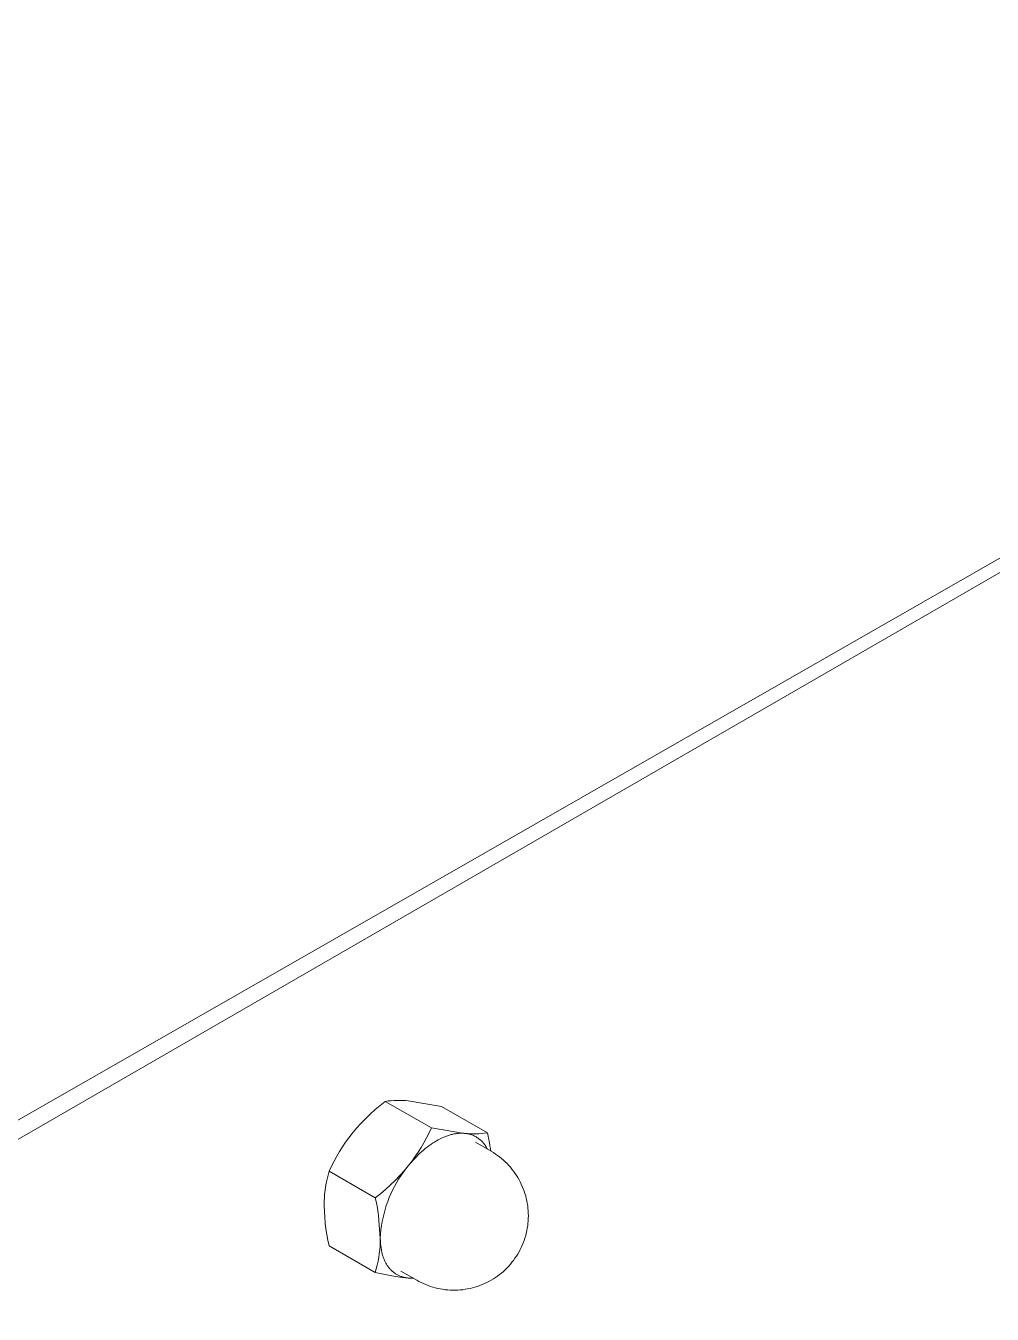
# Model space of a CAD drawing. Header units: millimetres. Extents: x -111 to 4919, y -143 to 3304.
# Drawn here: x 4523 to 4620.4, y 1771.6 to 1901.5 of the extents above; entities that cross this region are included whole.
import ezdxf

# ---------------------------------------------------------------- set-up
doc = ezdxf.new("R2010")
doc.units = ezdxf.units.MM
doc.layers.add('ZANO_R', color=7, linetype='Continuous', lineweight=0)

msp = doc.modelspace()

# ---------------------------------------------------------------- linework, layer by layer
at = {"layer": 'ZANO_R'}
for p, q in [((4714.92, 1901.48), (4400.72, 1721.65)), ((4710.72, 1898.07), (4406.67, 1722.52)), ((4558.17, 1792.21), (4558.68, 1792.64)), ((4558.68, 1792.64), (4559.2, 1793.05)), ((4559.2, 1793.05), (4559.49, 1793.09)), ((4563.85, 1790.37), (4559.2, 1793.05)), ((4559.49, 1793.09), (4559.78, 1793.11)), ((4559.78, 1793.11), (4560.07, 1793.13)), ((4560.07, 1793.13), (4560.36, 1793.14)), ((4560.36, 1793.14), (4560.65, 1793.14)), ((4560.65, 1793.14), (4560.94, 1793.13)), ((4560.94, 1793.13), (4561.23, 1793.12)), ((4561.23, 1793.12), (4561.52, 1793.09)), ((4561.52, 1793.09), (4564.86, 1792.54)), ((4564.86, 1792.54), (4569.5, 1789.86)), ((4556.74, 1790.82), (4557.2, 1791.3)), ((4557.2, 1791.3), (4557.68, 1791.76)), ((4557.68, 1791.76), (4558.17, 1792.21)), ((4555.87, 1789.82), (4556.3, 1790.33)), ((4556.3, 1790.33), (4556.74, 1790.82)), ((4563.61, 1789.86), (4563.35, 1789.36)), ((4563.85, 1790.37), (4563.61, 1789.86)), ((4567.18, 1789.82), (4563.85, 1790.37)), ((4569.5, 1789.86), (4569.21, 1789.83)), ((4569.5, 1789.86), (4569.57, 1789.54)), ((4554.88, 1788.46), (4555.2, 1788.93)), ((4555.2, 1788.93), (4555.52, 1789.38)), ((4555.52, 1789.38), (4555.87, 1789.82)), ((4563.08, 1788.87), (4562.8, 1788.39)), ((4563.35, 1789.36), (4563.08, 1788.87)), ((4563.6, 1788.57), (4563.41, 1788.43)), ((4563.78, 1788.7), (4563.6, 1788.57)), ((4563.97, 1788.83), (4563.78, 1788.7)), ((4564.16, 1788.95), (4563.97, 1788.83)), ((4564.35, 1789.07), (4564.16, 1788.95)), ((4564.54, 1789.17), (4564.35, 1789.07)), ((4564.73, 1789.27), (4564.54, 1789.17)), ((4564.92, 1789.36), (4564.73, 1789.27)), ((4565.1, 1789.44), (4564.92, 1789.36)), ((4565.29, 1789.52), (4565.1, 1789.44)), ((4565.38, 1789.55), (4565.29, 1789.52)), ((4565.48, 1789.58), (4565.38, 1789.55)), ((4565.57, 1789.61), (4565.48, 1789.58)), ((4565.66, 1789.64), (4565.57, 1789.61)), ((4565.75, 1789.67), (4565.66, 1789.64)), ((4565.84, 1789.69), (4565.75, 1789.67)), ((4565.93, 1789.72), (4565.84, 1789.69)), ((4566.02, 1789.74), (4565.93, 1789.72)), ((4566.11, 1789.76), (4566.02, 1789.74)), ((4566.19, 1789.77), (4566.11, 1789.76)), ((4566.28, 1789.79), (4566.19, 1789.77)), ((4566.37, 1789.8), (4566.28, 1789.79)), ((4566.45, 1789.81), (4566.37, 1789.8)), ((4566.54, 1789.82), (4566.45, 1789.81)), ((4566.62, 1789.83), (4566.54, 1789.82)), ((4566.7, 1789.83), (4566.62, 1789.83)), ((4566.78, 1789.83), (4566.7, 1789.83)), ((4566.86, 1789.84), (4566.78, 1789.83)), ((4566.94, 1789.84), (4566.86, 1789.84)), ((4567.02, 1789.83), (4566.94, 1789.84)), ((4567.1, 1789.83), (4567.02, 1789.83)), ((4567.18, 1789.82), (4567.1, 1789.83)), ((4567.47, 1789.8), (4567.18, 1789.82)), ((4567.27, 1789.81), (4567.18, 1789.82)), ((4567.37, 1789.8), (4567.27, 1789.81)), ((4567.46, 1789.79), (4567.37, 1789.8)), ((4567.55, 1789.77), (4567.46, 1789.79)), ((4567.76, 1789.78), (4567.47, 1789.8)), ((4567.65, 1789.75), (4567.55, 1789.77)), ((4567.74, 1789.72), (4567.65, 1789.75)), ((4567.83, 1789.69), (4567.74, 1789.72)), ((4568.05, 1789.77), (4567.76, 1789.78)), ((4567.92, 1789.66), (4567.83, 1789.69)), ((4568.01, 1789.63), (4567.92, 1789.66)), ((4568.1, 1789.59), (4568.01, 1789.63)), ((4568.34, 1789.77), (4568.05, 1789.77)), ((4568.18, 1789.55), (4568.1, 1789.59)), ((4568.27, 1789.51), (4568.18, 1789.55)), ((4568.35, 1789.46), (4568.27, 1789.51)), ((4569.87, 1788.01), (4568.28, 1788.93)), ((4568.63, 1789.78), (4568.34, 1789.77)), ((4568.43, 1789.41), (4568.35, 1789.46)), ((4568.51, 1789.36), (4568.43, 1789.41)), ((4568.59, 1789.31), (4568.51, 1789.36)), ((4568.67, 1789.25), (4568.59, 1789.31)), ((4568.92, 1789.8), (4568.63, 1789.78)), ((4568.74, 1789.19), (4568.67, 1789.25)), ((4568.81, 1789.13), (4568.74, 1789.19)), ((4568.88, 1789.07), (4568.81, 1789.13)), ((4568.95, 1789), (4568.88, 1789.07)), ((4569.21, 1789.83), (4568.92, 1789.8)), ((4569.02, 1788.93), (4568.95, 1789)), ((4569.08, 1788.86), (4569.02, 1788.93)), ((4569.14, 1788.79), (4569.08, 1788.86)), ((4569.2, 1788.71), (4569.14, 1788.79)), ((4569.25, 1788.63), (4569.2, 1788.71)), ((4569.31, 1788.56), (4569.25, 1788.63)), ((4569.61, 1789.34), (4569.57, 1789.54)), ((4569.61, 1789.34), (4569.64, 1789.2)), ((4569.66, 1789.08), (4569.64, 1789.2)), ((4569.66, 1789.08), (4569.74, 1788.64)), ((4569.75, 1788.56), (4569.74, 1788.64)), ((4569.75, 1788.56), (4569.77, 1788.44)), ((4554.03, 1787.02), (4554.3, 1787.51)), ((4554.3, 1787.51), (4554.59, 1787.99)), ((4554.59, 1787.99), (4554.88, 1788.46)), ((4562.19, 1787.45), (4561.86, 1787)), ((4562.17, 1787.3), (4562, 1787.12)), ((4562.33, 1787.47), (4562.17, 1787.3)), ((4562.5, 1787.92), (4562.19, 1787.45)), ((4562.51, 1787.64), (4562.33, 1787.47)), ((4562.8, 1788.39), (4562.5, 1787.92)), ((4562.68, 1787.81), (4562.51, 1787.64)), ((4562.86, 1787.97), (4562.68, 1787.81)), ((4563.04, 1788.13), (4562.86, 1787.97)), ((4563.23, 1788.28), (4563.04, 1788.13)), ((4563.41, 1788.43), (4563.23, 1788.28)), ((4569.36, 1788.48), (4569.31, 1788.56)), ((4569.41, 1788.39), (4569.36, 1788.48)), ((4569.45, 1788.31), (4569.41, 1788.39)), ((4569.49, 1788.22), (4569.45, 1788.31)), ((4569.8, 1788.3), (4569.77, 1788.44)), ((4569.8, 1788.3), (4569.81, 1788.23)), ((4569.84, 1788.05), (4569.81, 1788.23)), ((4569.84, 1788.05), (4569.84, 1788.02)), ((4569.87, 1788.01), (4570.09, 1787.88)), ((4570.09, 1787.88), (4570.3, 1787.74)), ((4570.3, 1787.74), (4570.51, 1787.59)), ((4570.51, 1787.59), (4570.71, 1787.44)), ((4570.71, 1787.44), (4570.91, 1787.28)), ((4570.91, 1787.28), (4571.1, 1787.12)), ((4553.43, 1785.62), (4553.54, 1786.01)), ((4553.54, 1786.01), (4553.78, 1786.52)), ((4553.54, 1786.01), (4558.19, 1783.33)), ((4553.78, 1786.52), (4554.03, 1787.02)), ((4561.09, 1786.05), (4560.65, 1785.56)), ((4561.26, 1786.23), (4561.01, 1785.89)), ((4561.52, 1786.56), (4561.09, 1786.05)), ((4561.52, 1786.56), (4561.26, 1786.23)), ((4561.86, 1787), (4561.52, 1786.56)), ((4561.68, 1786.75), (4561.52, 1786.56)), ((4561.84, 1786.93), (4561.68, 1786.75)), ((4562, 1787.12), (4561.84, 1786.93)), ((4571.1, 1787.12), (4571.29, 1786.95)), ((4571.29, 1786.95), (4571.47, 1786.77)), ((4571.47, 1786.77), (4571.64, 1786.59)), ((4571.64, 1786.59), (4571.81, 1786.4)), ((4571.81, 1786.4), (4571.97, 1786.2)), ((4571.97, 1786.2), (4572.13, 1786)), ((4572.13, 1786), (4572.27, 1785.8)), ((4553.22, 1784.64), (4553.27, 1784.93)), ((4553.27, 1784.93), (4553.34, 1785.22)), ((4553.34, 1785.22), (4553.43, 1785.62)), ((4560.18, 1785.08), (4559.71, 1784.62)), ((4560.33, 1784.84), (4560.13, 1784.47)), ((4560.65, 1785.56), (4560.18, 1785.08)), ((4560.54, 1785.2), (4560.33, 1784.84)), ((4560.77, 1785.55), (4560.54, 1785.2)), ((4561.01, 1785.89), (4560.77, 1785.55)), ((4572.27, 1785.8), (4572.42, 1785.59)), ((4572.42, 1785.59), (4572.55, 1785.37)), ((4572.55, 1785.37), (4572.68, 1785.15)), ((4572.68, 1785.15), (4572.8, 1784.93)), ((4572.8, 1784.93), (4572.91, 1784.7)), ((4572.91, 1784.7), (4573.01, 1784.47)), ((4553.06, 1783.31), (4553.08, 1783.62)), ((4553.08, 1783.62), (4553.12, 1783.93)), ((4553.12, 1783.93), (4553.14, 1784.11)), ((4553.14, 1784.15), (4553.17, 1784.34)), ((4553.14, 1784.11), (4553.14, 1784.15)), ((4553.17, 1784.34), (4553.22, 1784.64)), ((4558.71, 1783.74), (4558.19, 1783.33)), ((4559.21, 1784.17), (4558.71, 1783.74)), ((4559.71, 1784.62), (4559.21, 1784.17)), ((4559.76, 1783.72), (4559.59, 1783.34)), ((4559.94, 1784.1), (4559.76, 1783.72)), ((4560.13, 1784.47), (4559.94, 1784.1)), ((4573.01, 1784.47), (4573.11, 1784.24)), ((4573.11, 1784.24), (4573.19, 1784)), ((4573.19, 1784), (4573.27, 1783.76)), ((4573.27, 1783.76), (4573.35, 1783.51)), ((4573.35, 1783.51), (4573.41, 1783.27)), ((4553.04, 1782.84), (4553.05, 1783.01)), ((4553.04, 1782.53), (4553.04, 1782.84)), ((4553.06, 1781.95), (4553.04, 1782.53)), ((4553.05, 1783.01), (4553.06, 1783.31)), ((4558.19, 1783.33), (4558.3, 1782.81)), ((4558.3, 1782.81), (4558.4, 1782.29)), ((4558.4, 1782.29), (4558.48, 1781.77)), ((4559.18, 1782.15), (4559.07, 1781.75)), ((4559.3, 1782.55), (4559.18, 1782.15)), ((4559.44, 1782.95), (4559.3, 1782.55)), ((4559.59, 1783.34), (4559.44, 1782.95)), ((4573.41, 1783.27), (4573.46, 1783.02)), ((4573.46, 1783.02), (4573.51, 1782.77)), ((4573.51, 1782.77), (4573.55, 1782.52)), ((4573.55, 1782.52), (4573.58, 1782.27)), ((4573.58, 1782.27), (4573.6, 1782.02)), ((4553.09, 1781.36), (4553.06, 1781.95)), ((4553.15, 1780.78), (4553.09, 1781.36)), ((4553.22, 1780.2), (4553.15, 1780.78)), ((4558.48, 1781.77), (4558.49, 1781.74)), ((4558.49, 1781.74), (4558.51, 1781.6)), ((4558.51, 1781.6), (4558.52, 1781.52)), ((4558.52, 1781.52), (4558.69, 1779.27)), ((4558.89, 1780.93), (4558.82, 1780.52)), ((4558.97, 1781.34), (4558.89, 1780.93)), ((4559.07, 1781.75), (4558.97, 1781.34)), ((4573.6, 1781.01), (4573.58, 1780.75)), ((4573.6, 1782.02), (4573.61, 1781.77)), ((4573.61, 1781.26), (4573.6, 1781.01)), ((4573.61, 1781.77), (4573.62, 1781.51)), ((4573.62, 1781.51), (4573.61, 1781.26)), ((4553.31, 1779.62), (4553.22, 1780.2)), ((4553.42, 1779.04), (4553.31, 1779.62)), ((4558.72, 1779.68), (4558.69, 1779.27)), ((4558.76, 1780.1), (4558.72, 1779.68)), ((4558.82, 1780.52), (4558.76, 1780.1)), ((4573.35, 1779.51), (4573.27, 1779.27)), ((4573.41, 1779.76), (4573.35, 1779.51)), ((4573.46, 1780), (4573.41, 1779.76)), ((4573.51, 1780.25), (4573.46, 1780)), ((4573.55, 1780.5), (4573.51, 1780.25)), ((4573.58, 1780.75), (4573.55, 1780.5)), ((4553.54, 1778.47), (4553.42, 1779.04)), ((4553.54, 1778.47), (4558.19, 1775.79)), ((4558.67, 1778.48), (4558.64, 1778.09)), ((4558.69, 1778.88), (4558.67, 1778.48)), ((4558.69, 1779.27), (4558.69, 1778.88)), ((4558.69, 1779.27), (4558.7, 1779.06)), ((4558.7, 1779.06), (4558.7, 1778.86)), ((4558.7, 1778.86), (4558.72, 1778.66)), ((4558.72, 1778.66), (4558.74, 1778.47)), ((4558.74, 1778.47), (4558.77, 1778.27)), ((4558.77, 1778.27), (4558.8, 1778.08)), ((4572.91, 1778.32), (4572.8, 1778.1)), ((4573.01, 1778.55), (4572.91, 1778.32)), ((4573.11, 1778.79), (4573.01, 1778.55)), ((4573.19, 1779.03), (4573.11, 1778.79)), ((4573.27, 1779.27), (4573.19, 1779.03)), ((4558.47, 1776.93), (4558.39, 1776.55)), ((4558.54, 1777.32), (4558.47, 1776.93)), ((4558.59, 1777.7), (4558.54, 1777.32)), ((4558.64, 1778.09), (4558.59, 1777.7)), ((4558.8, 1778.08), (4558.82, 1777.99)), ((4558.82, 1777.99), (4558.84, 1777.9)), ((4558.84, 1777.9), (4558.86, 1777.8)), ((4558.86, 1777.8), (4558.88, 1777.71)), ((4558.88, 1777.71), (4558.9, 1777.62)), ((4558.9, 1777.62), (4558.93, 1777.53)), ((4558.93, 1777.53), (4558.96, 1777.45)), ((4558.96, 1777.45), (4558.99, 1777.36)), ((4558.99, 1777.36), (4559.02, 1777.28)), ((4559.02, 1777.28), (4559.05, 1777.19)), ((4559.05, 1777.19), (4559.08, 1777.11)), ((4559.08, 1777.11), (4559.12, 1777.03)), ((4559.12, 1777.03), (4559.15, 1776.95)), ((4559.15, 1776.95), (4559.19, 1776.87)), ((4559.19, 1776.87), (4559.23, 1776.8)), ((4572.13, 1777.02), (4571.97, 1776.82)), ((4572.27, 1777.23), (4572.13, 1777.02)), ((4572.42, 1777.44), (4572.27, 1777.23)), ((4572.55, 1777.65), (4572.42, 1777.44)), ((4572.68, 1777.87), (4572.55, 1777.65)), ((4572.8, 1778.1), (4572.68, 1777.87)), ((4558.29, 1776.16), (4558.19, 1775.79)), ((4558.19, 1775.79), (4559.02, 1775.62)), ((4558.39, 1776.55), (4558.29, 1776.16)), ((4559.02, 1775.62), (4559.85, 1775.47)), ((4559.23, 1776.8), (4559.27, 1776.72)), ((4559.27, 1776.72), (4559.32, 1776.65)), ((4559.32, 1776.65), (4559.36, 1776.58)), ((4559.36, 1776.58), (4559.4, 1776.51)), ((4559.4, 1776.51), (4559.45, 1776.44)), ((4559.45, 1776.44), (4559.5, 1776.37)), ((4559.5, 1776.37), (4559.55, 1776.31)), ((4559.55, 1776.31), (4559.6, 1776.24)), ((4559.6, 1776.24), (4559.65, 1776.18)), ((4559.65, 1776.18), (4559.71, 1776.12)), ((4559.71, 1776.12), (4559.76, 1776.07)), ((4559.76, 1776.07), (4559.82, 1776.01)), ((4559.82, 1776.01), (4559.87, 1775.96)), ((4559.87, 1775.96), (4559.93, 1775.9)), ((4559.93, 1775.9), (4559.99, 1775.85)), ((4559.99, 1775.85), (4560.05, 1775.81)), ((4560.05, 1775.81), (4560.11, 1775.76)), ((4560.11, 1775.76), (4560.17, 1775.72)), ((4560.17, 1775.72), (4560.24, 1775.67)), ((4560.24, 1775.67), (4560.3, 1775.63)), ((4560.3, 1775.63), (4560.37, 1775.59)), ((4560.37, 1775.59), (4560.44, 1775.56)), ((4562.37, 1775.02), (4560.78, 1775.94)), ((4570.71, 1775.58), (4570.51, 1775.43)), ((4570.91, 1775.74), (4570.71, 1775.58)), ((4571.1, 1775.91), (4570.91, 1775.74)), ((4571.29, 1776.08), (4571.1, 1775.91)), ((4571.47, 1776.25), (4571.29, 1776.08)), ((4571.64, 1776.44), (4571.47, 1776.25)), ((4571.81, 1776.63), (4571.64, 1776.44)), ((4571.97, 1776.82), (4571.81, 1776.63)), ((4559.85, 1775.47), (4560.68, 1775.34)), ((4560.44, 1775.56), (4560.5, 1775.52)), ((4560.5, 1775.52), (4560.57, 1775.49)), ((4560.57, 1775.49), (4560.64, 1775.46)), ((4560.64, 1775.46), (4560.71, 1775.43)), ((4560.68, 1775.34), (4561.52, 1775.24)), ((4560.71, 1775.43), (4560.78, 1775.4)), ((4560.78, 1775.4), (4560.85, 1775.38)), ((4560.85, 1775.38), (4560.92, 1775.36)), ((4560.92, 1775.36), (4561, 1775.34)), ((4561, 1775.34), (4561.07, 1775.32)), ((4561.07, 1775.32), (4561.14, 1775.3)), ((4561.14, 1775.3), (4561.22, 1775.29)), ((4561.22, 1775.29), (4561.29, 1775.27)), ((4561.29, 1775.27), (4561.37, 1775.26)), ((4561.37, 1775.26), (4561.45, 1775.25)), ((4561.45, 1775.25), (4561.52, 1775.24)), ((4561.52, 1775.24), (4561.78, 1775.22)), ((4561.52, 1775.24), (4561.64, 1775.23)), ((4561.64, 1775.23), (4561.76, 1775.23)), ((4561.76, 1775.23), (4561.87, 1775.23)), ((4561.78, 1775.22), (4562.04, 1775.21)), ((4561.87, 1775.23), (4561.99, 1775.23)), ((4562.59, 1774.89), (4562.37, 1775.02)), ((4562.82, 1774.78), (4562.59, 1774.89)), ((4563.04, 1774.67), (4562.82, 1774.78)), ((4563.28, 1774.57), (4563.04, 1774.67)), ((4563.51, 1774.48), (4563.28, 1774.57)), ((4563.75, 1774.4), (4563.51, 1774.48)), ((4563.99, 1774.32), (4563.75, 1774.4)), ((4564.24, 1774.25), (4563.99, 1774.32)), ((4568.24, 1774.32), (4568, 1774.25)), ((4568.48, 1774.4), (4568.24, 1774.32)), ((4568.72, 1774.48), (4568.48, 1774.4)), ((4568.96, 1774.57), (4568.72, 1774.48)), ((4569.19, 1774.67), (4568.96, 1774.57)), ((4569.42, 1774.78), (4569.19, 1774.67)), ((4569.65, 1774.89), (4569.42, 1774.78)), ((4569.87, 1775.02), (4569.65, 1774.89)), ((4570.09, 1775.15), (4569.87, 1775.02)), ((4570.3, 1775.29), (4570.09, 1775.15)), ((4570.51, 1775.43), (4570.3, 1775.29)), ((4564.48, 1774.19), (4564.24, 1774.25)), ((4564.73, 1774.14), (4564.48, 1774.19)), ((4564.98, 1774.1), (4564.73, 1774.14)), ((4565.23, 1774.06), (4564.98, 1774.1)), ((4565.49, 1774.04), (4565.23, 1774.06)), ((4565.74, 1774.02), (4565.49, 1774.04)), ((4565.99, 1774.01), (4565.74, 1774.02)), ((4566.24, 1774.01), (4565.99, 1774.01)), ((4566.5, 1774.02), (4566.24, 1774.01)), ((4566.75, 1774.04), (4566.5, 1774.02)), ((4567, 1774.06), (4566.75, 1774.04)), ((4567.25, 1774.1), (4567, 1774.06)), ((4567.5, 1774.14), (4567.25, 1774.1)), ((4567.75, 1774.19), (4567.5, 1774.14)), ((4568, 1774.25), (4567.75, 1774.19))]:
    msp.add_line(p, q, dxfattribs=at)

doc.saveas('drawing.dxf')
